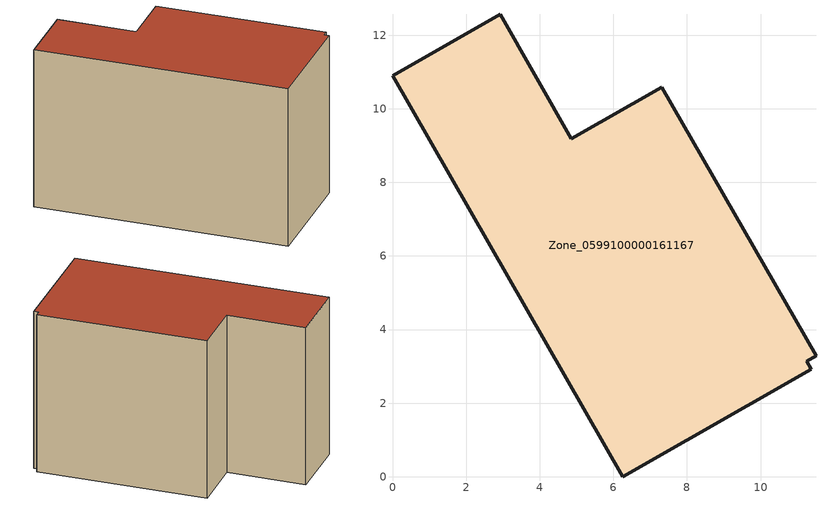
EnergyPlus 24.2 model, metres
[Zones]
Zone_0599100000161167
 floor ground (C_G): 11.51,3.28 11.26,3.13 11.37,2.92 6.26,0 0,10.9 2.93,12.57 4.86,9.19 7.32,10.59 z0
 wall outside (C_F): 11.51,3.28 7.32,10.59 4.86,9.19 2.93,12.57 0,10.9 6.26,0 11.37,2.92 11.26,3.13 11.51,3.28 z0:8.21
 roof outside (C_R): 11.26,3.13 11.51,3.28 7.32,10.59 4.86,9.19 2.93,12.57 0,10.9 6.26,0 11.37,2.92 z8.21
[BUILDING]
Pand.0599100000161167: North Axis=0; Terrain=City; Loads Convergence Tolerance Value=0.04; Temperature Convergence Tolerance Value=0.4; Solar Distribution=FullExterior; Maximum Number of Warmup Days=25; Minimum Number of Warmup Days=1
[Site:Location]
Rotterdam.The.Hague.AP_ZH_NLD Design_Conditions: Latitude=51.96; Longitude=4.45; Time Zone=1; Elevation=-4.5
[SITE:GROUNDTEMPERATURE:BUILDINGSURFACE]
18, 18, 18, 18, 18, 18, 18, 18, 18, 18, 18, 18
[MATERIAL] Thermal Absorptance=0.9; Solar Absorptance=0.7; Visible Absorptance=0.7
Name | Roughness | Thickness | Conductivity | Density | Specific Heat
G.TC.1975-1991 | MediumSmooth | 0.15 | 0.288461 | 540 | 1210
F.TC.1975-1991 | Rough | 0.3 | 0.230769 | 1920 | 840
R.TC.1975-1991 | MediumRough | 0.2 | 0.153846 | 1500 | 1000
[CONSTRUCTION]
C_G: G.TC.1975-1991
C_F: F.TC.1975-1991
C_R: R.TC.1975-1991
[ZONE]
Zone_0599100000161167: Type=1; Multiplier=1; Ceiling Height=Autocalculate; Volume=Autocalculate; Floor Area=autocalculate; Part of Total Floor Area=Yes
[ZONEINFILTRATION:DESIGNFLOWRATE]
Infil_Zone_0599100000161167: Zone or ZoneList or Space or SpaceList=Zone_0599100000161167; Schedule=AlwaysOn; Design Flow Rate Calculation Method=Flow/Area; Flow Rate per Floor Area=0.003; Constant Term Coefficient=1; Temperature Term Coefficient=0; Velocity Term Coefficient=0; Velocity Squared Term Coefficient=0
[HVACTEMPLATE:ZONE:IDEALLOADSAIRSYSTEM]
Zone_0599100000161167: Maximum Heating Supply Air Temperature=50; Minimum Cooling Supply Air Temperature=13; Maximum Heating Supply Air Humidity Ratio=0.0156; Minimum Cooling Supply Air Humidity Ratio=0.0077; Heating Limit=NoLimit; Cooling Limit=NoLimit; Dehumidification Control Type=ConstantSensibleHeatRatio; Cooling Sensible Heat Ratio=0.7; Dehumidification Setpoint=60; Humidification Control Type=None; Humidification Setpoint=30; Outdoor Air Method=None; Outdoor Air Flow Rate per Person=0.00944; Outdoor Air Flow Rate per Zone Floor Area=0; Outdoor Air Flow Rate per Zone=0; Demand Controlled Ventilation Type=None; Outdoor Air Economizer Type=NoEconomizer; Heat Recovery Type=None; Sensible Heat Recovery Effectiveness=0.7; Latent Heat Recovery Effectiveness=0.65
[ZONECONTROL:THERMOSTAT]
ThermostatControl_Zone_0599100000161167: Zone or ZoneList=Zone_0599100000161167; Control Type Schedule=DualSetpointControlType; Control 1=Thermostat_Zone_0599100000161167; Temperature Difference Between Cutout And Setpoint=0
[THERMOSTATSETPOINT:DUALSETPOINT]
Thermostat_Zone_0599100000161167: Heating Setpoint Temperature Schedule=HeatingSetpoint_Zone_0599100000161167; Cooling Setpoint Temperature Schedule=CoolingSetpoint_Zone_0599100000161167
[SCHEDULE:COMPACT]
HeatingSetpoint_Zone_0599100000161167: Through: 12/31, For: AllDays, Until: 24:00, 21
CoolingSetpoint_Zone_0599100000161167: Through: 12/31, For: AllDays, Until: 24:00, 24
DualSetpointControlType: Through: 12/31, For: AllDays, Until: 24:00, 4
AlwaysOn: Through: 12/31, For: AllDays, Until: 24:00, 1
